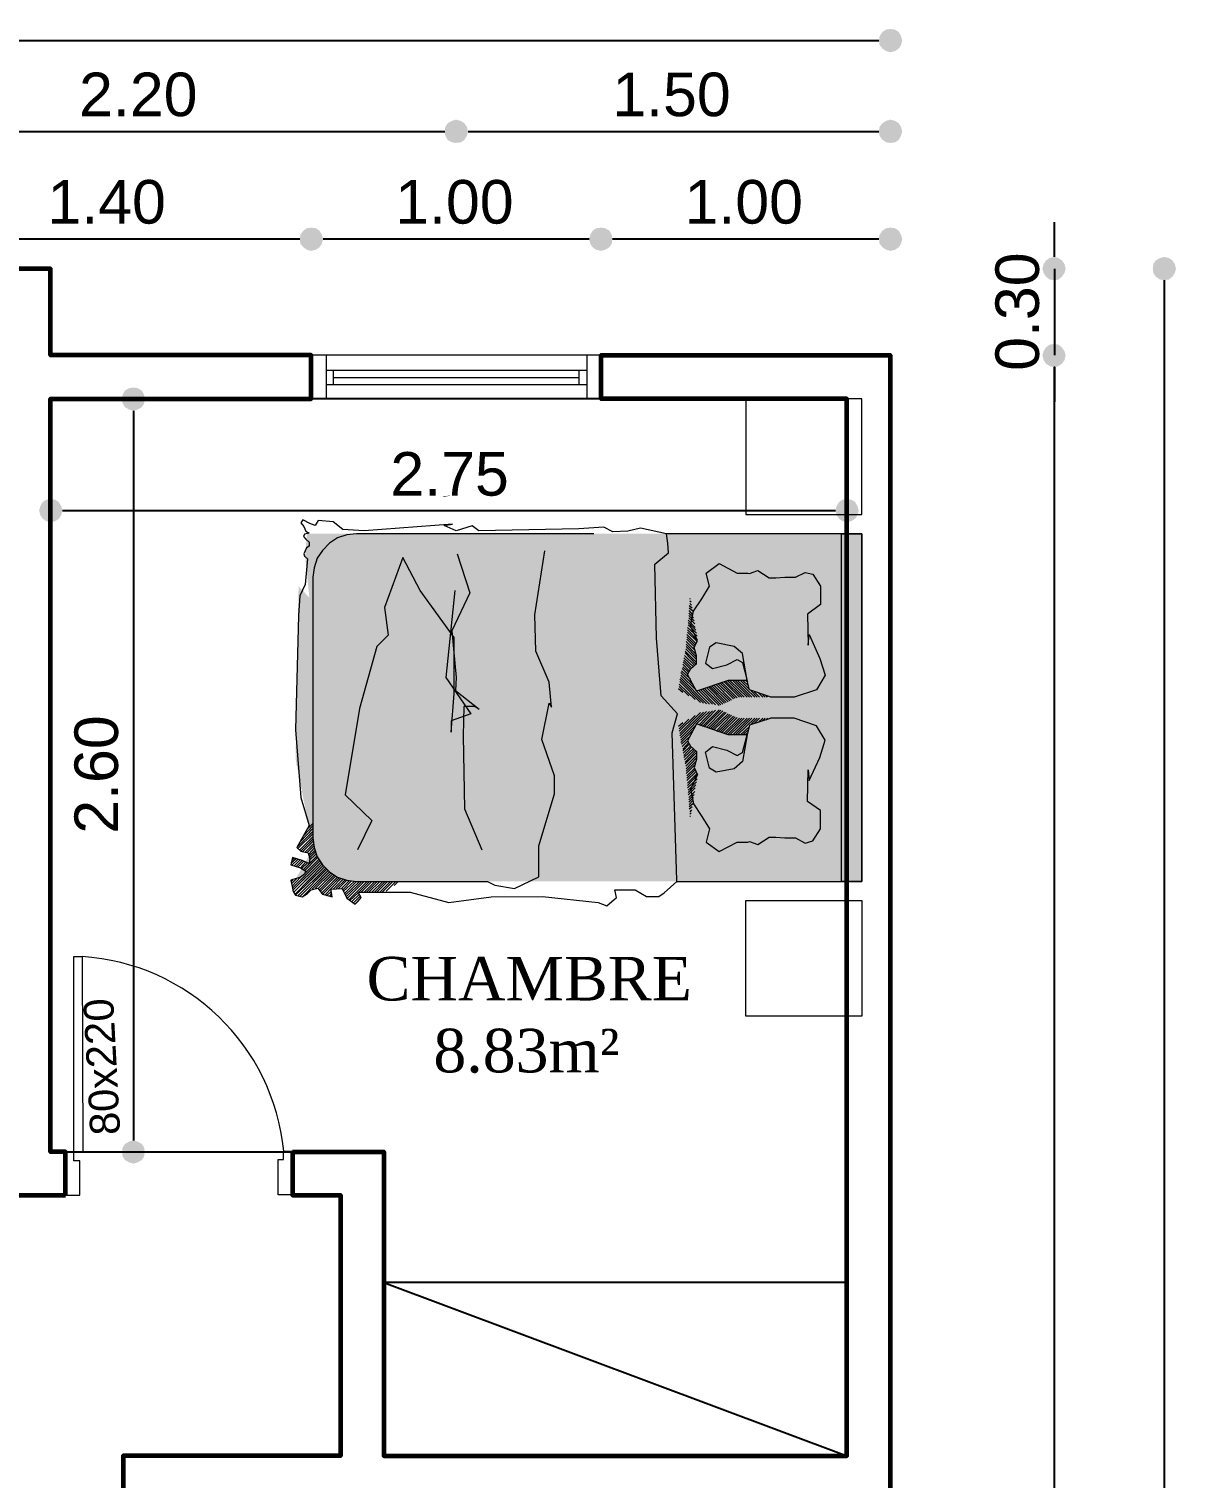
# Model space of a CAD drawing. Header units: inches. Extents: x 4.9 to 20.4, y 4.7 to 15.7.
# Drawn here: x 17.208 to 20.413, y 11.479 to 15.527 of the extents above; entities that cross this region are included whole.
import ezdxf

# ---------------------------------------------------------------- set-up
doc = ezdxf.new("R2010")
doc.units = ezdxf.units.IN
doc.header["$MEASUREMENT"] = 0
for name, color, linetype in [('PDF_Geometry', 7, 'Continuous'), ('PDF_Solid Fills', 7, 'Continuous'), ('PDF_Text', 7, 'Continuous')]:
    doc.layers.add(name, color=color, linetype=linetype)
doc.styles.add('PDF Arial', font='arial.ttf')
doc.styles.add('PDF Romantic', font='romantic.ttf')

# ---------------------------------------------------------------- blocks, each defined once
blk = doc.blocks.new('distribution 3')
at = {"layer": 'PDF_Solid Fills', "transparency": 33554559}
for points in [[(9.79, 3.8971), (9.7767, 3.8938), (9.7667, 3.8871), (9.76, 3.8771), (9.7567, 3.8654), (9.76, 3.8521), (9.7667, 3.8421), (9.7767, 3.8354), (9.79, 3.8321), (9.8017, 3.8354), (9.8133, 3.8421), (9.82, 3.8521), (9.8217, 3.8654), (9.82, 3.8771), (9.8133, 3.8871), (9.8017, 3.8938)], [(7.965, 3.6338), (7.9683, 3.6221), (7.975, 3.6104), (7.985, 3.6038), (7.9983, 3.6021), (8.01, 3.6038), (8.02, 3.6104), (8.0267, 3.6221), (8.03, 3.6338), (8.0267, 3.6454), (8.02, 3.6571), (8.01, 3.6638), (7.9983, 3.6654), (7.985, 3.6638), (7.975, 3.6571), (7.9683, 3.6454)], [(10.1333, 3.6338), (10.1317, 3.6454), (10.125, 3.6571), (10.1133, 3.6638), (10.1017, 3.6654), (10.0883, 3.6638), (10.0783, 3.6571), (10.0717, 3.6454), (10.0683, 3.6338), (10.0717, 3.6221), (10.0783, 3.6104), (10.0883, 3.6038), (10.1017, 3.6021), (10.1133, 3.6038), (10.125, 3.6104), (10.1317, 3.6221)], [(10.5783, 3.1488), (10.5717, 3.1588), (10.56, 3.1671), (10.5483, 3.1688), (10.535, 3.1671), (10.525, 3.1588), (10.5183, 3.1488), (10.515, 3.1371), (10.5183, 3.1238), (10.525, 3.1138), (10.535, 3.1071), (10.5483, 3.1038), (10.56, 3.1071), (10.5717, 3.1138), (10.5783, 3.1238), (10.58, 3.1371)], [(10.8783, 2.7438), (10.8717, 2.7554), (10.8617, 2.7621), (10.8483, 2.7638), (10.8367, 2.7621), (10.825, 2.7554), (10.8183, 2.7438), (10.8167, 2.7321), (10.8183, 2.7188), (10.825, 2.7088), (10.8367, 2.7021), (10.8483, 2.6988), (10.8617, 2.7021), (10.8717, 2.7088), (10.8783, 2.7188), (10.8817, 2.7321)], [(10.5783, 2.3404), (10.5717, 2.3504), (10.56, 2.3571), (10.5483, 2.3604), (10.535, 2.3571), (10.525, 2.3504), (10.5183, 2.3404), (10.515, 2.3271), (10.5183, 2.3154), (10.525, 2.3038), (10.535, 2.2971), (10.5483, 2.2954), (10.56, 2.2971), (10.5717, 2.3038), (10.5783, 2.3154), (10.58, 2.3271)], [(9.0883, 1.9321), (9.1167, 1.9271), (9.1133, 1.9321), (9.105, 1.9471), (9.11, 1.9554), (9.12, 1.9754), (9.1267, 2.0054), (9.13, 2.0154), (9.1233, 2.0238), (9.115, 2.0354), (9.07, 2.0238), (9.065, 2.0154), (9.0583, 2.0054), (9.065, 1.9754), (9.0683, 1.9554), (9.0767, 1.9471)], [(9.38, 1.9321), (9.38, 1.9304), (9.39, 1.9321), (9.41, 1.9554), (9.4133, 1.9754), (9.42, 2.0054), (9.4133, 2.0154), (9.4083, 2.0238), (9.3633, 2.0354), (9.355, 2.0238), (9.3483, 2.0154), (9.3517, 2.0054), (9.3583, 1.9754)], [(9.79, 1.6071), (9.8017, 1.6104), (9.8133, 1.6171), (9.82, 1.6271), (9.8217, 1.6404), (9.82, 1.6521), (9.8133, 1.6621), (9.8017, 1.6688), (9.79, 1.6721), (9.7767, 1.6688), (9.7667, 1.6621), (9.76, 1.6521), (9.7567, 1.6404), (9.76, 1.6271), (9.7667, 1.6171), (9.7767, 1.6104)], [(9.725, 1.5988), (9.725, 1.6554), (8.7533, 1.6554), (8.7533, 1.5988)], [(10.5483, 1.4854), (10.56, 1.4888), (10.5717, 1.4954), (10.5783, 1.5054), (10.58, 1.5188), (10.5783, 1.5304), (10.5717, 1.5404), (10.56, 1.5488), (10.5483, 1.5504), (10.535, 1.5488), (10.525, 1.5404), (10.5183, 1.5304), (10.515, 1.5188), (10.5183, 1.5054), (10.525, 1.4954), (10.535, 1.4888)], [(10.8483, 1.4854), (10.8617, 1.4888), (10.8717, 1.4954), (10.8783, 1.5054), (10.8817, 1.5188), (10.8783, 1.5304), (10.8717, 1.5404), (10.8617, 1.5488), (10.8483, 1.5504), (10.8367, 1.5488), (10.825, 1.5404), (10.8183, 1.5304), (10.8167, 1.5188), (10.8183, 1.5054), (10.825, 1.4954), (10.8367, 1.4888)], [(11.1033, 1.4854), (11.115, 1.4888), (11.1267, 1.4954), (11.1333, 1.5054), (11.135, 1.5188), (11.1333, 1.5304), (11.1267, 1.5404), (11.115, 1.5488), (11.1033, 1.5504), (11.09, 1.5488), (11.08, 1.5404), (11.0733, 1.5304), (11.07, 1.5188), (11.0733, 1.5054), (11.08, 1.4954), (11.09, 1.4888)], [(10.235, 1.0321), (10.245, 1.0388), (10.2533, 1.0488), (10.255, 1.0604), (10.2533, 1.0738), (10.245, 1.0838), (10.235, 1.0904), (10.2233, 1.0938), (10.21, 1.0904), (10.2, 1.0838), (10.1933, 1.0738), (10.19, 1.0604), (10.1933, 1.0488), (10.2, 1.0388), (10.21, 1.0321), (10.2233, 1.0288)], [(10.4333, 1.0604), (10.435, 1.0488), (10.4433, 1.0388), (10.4533, 1.0321), (10.465, 1.0288), (10.4783, 1.0321), (10.4883, 1.0388), (10.495, 1.0488), (10.4983, 1.0604), (10.495, 1.0738), (10.4883, 1.0838), (10.4783, 1.0904), (10.465, 1.0938), (10.4533, 1.0904), (10.4433, 1.0838), (10.435, 1.0738)], [(10.4983, 0.7538), (10.495, 0.7654), (10.4883, 0.7771), (10.4783, 0.7838), (10.465, 0.7854), (10.4533, 0.7838), (10.4433, 0.7771), (10.435, 0.7654), (10.4333, 0.7538), (10.435, 0.7404), (10.4433, 0.7304), (10.4533, 0.7238), (10.465, 0.7204), (10.4783, 0.7238), (10.4883, 0.7304), (10.495, 0.7404)]]:
    blk.add_hatch(color=256, dxfattribs=at).paths.add_polyline_path(points)
at = {"layer": 'PDF_Solid Fills', "true_color": 0xffffff, "transparency": 33554559}
for points in [[(9.725, 1.6554), (9.725, 3.1488), (9.6633, 3.1538), (9.615, 3.1488), (9.5467, 3.1421), (9.5483, 3.1438), (9.5783, 3.1721), (9.32, 3.1771), (9.095, 3.1804), (9.075, 3.1771), (9.0533, 3.1721), (8.9083, 3.1438), (8.8283, 3.1421), (8.8217, 3.1454), (8.775, 3.1721), (8.7683, 3.1771), (8.7567, 3.1654), (8.7517, 3.1454), (8.7533, 3.1454), (8.7533, 1.6554)], [(9.8283, 2.7654), (9.8317, 2.7421), (9.83, 2.7654), (9.83, 2.7688)]]:
    blk.add_hatch(color=7, dxfattribs=at).paths.add_polyline_path(points)
at = {"layer": 'PDF_Geometry', "lineweight": 25}
for points in [[(11.1033, 14.9571), (11.1033, 14.9254), (11.1033, 1.5837), (11.1033, 1.5504)], [(10.8483, 4.4804), (10.8483, 4.4471), (10.8483, 2.7971), (10.8483, 2.7637)], [(10.5483, 4.2371), (10.5483, 4.2037), (10.5483, 3.2004), (10.5483, 3.1687)], [(9.79, 3.8321), (9.79, 3.8004), (9.79, 1.7037), (9.79, 1.6721)], [(10.0683, 3.6337), (10.0367, 3.6337), (8.0617, 3.6337), (8.03, 3.6337)], [(10.5483, 3.1037), (10.5483, 3.0721), (10.5483, 2.3921), (10.5483, 2.3604)], [(7.6333, 1.6404), (7.6333, 2.9337), (7.1483, 1.6404)], [(10.8483, 2.6987), (10.8483, 2.6671), (10.8483, 1.5837), (10.8483, 1.5504)], [(10.5483, 2.2954), (10.5483, 2.2621), (10.5483, 1.5837), (10.5483, 1.5504)], [(3.54, 1.0604), (3.5717, 1.0604), (10.1583, 1.0604), (10.19, 1.0604), (10.1583, 1.0604), (10.0933, 1.0604)], [(10.465, 1.0604), (10.2233, 1.0604)], [(10.4983, 1.0604), (10.53, 1.0604), (10.595, 1.0604)], [(10.4333, 0.7537), (10.4, 0.7537), (3.005, 0.7537), (2.9733, 0.7537)]]:
    blk.add_lwpolyline(points, dxfattribs=at)
at = {"layer": 'PDF_Geometry', "lineweight": 60}
blk.add_lwpolyline([(7.8767, 3.8237), (7.9983, 3.8237), (7.9983, 3.8654), (10.1017, 3.8654), (10.1017, 3.1371), (10.2233, 3.1371), (10.2233, 3.8654), (10.465, 3.8654), (10.465, 4.2687), (10.3433, 4.2687), (10.3433, 3.9854), (7.9983, 3.9854), (7.9983, 4.0671), (7.8767, 4.0671)], close=True, dxfattribs=at)
at = {"layer": 'PDF_Geometry', "lineweight": 25}
blk.add_lwpolyline([(10.1017, 3.8654), (7.9983, 3.8654), (7.9983, 2.9337), (7.1483, 2.9337), (7.1483, 1.6404), (10.1017, 1.6404)], close=True, dxfattribs=at)
at = {"layer": 'PDF_Geometry', "lineweight": 0}
for points in [[(7.9983, 3.8238), (7.8767, 3.8238), (7.8767, 3.7838), (7.9733, 3.7838), (7.9733, 3.8004), (7.9983, 3.8004), (8.5433, 3.8004), (8.5433, 3.7771), (7.9983, 3.7754), (7.9983, 3.8004)], [(7.9767, 3.2288), (7.9767, 3.2138), (8, 3.2138), (8, 3.1888), (7.8783, 3.1888), (7.8783, 3.2288)], [(10.2233, 3.1371), (10.1017, 3.1371), (10.1017, 2.3271), (10.2233, 2.3271)], [(8.8667, 1.7354), (8.9, 1.7137), (8.9517, 1.7137), (8.9767, 1.7504), (9.065, 1.7487), (9.035, 1.7454), (9.1, 1.7154), (9.1483, 1.7004), (9.1883, 1.7254), (9.21, 1.7871), (9.21, 1.8521), (9.19, 1.9121), (9.1633, 1.9187), (9.1633, 1.9721), (9.1933, 2.0604), (9.1467, 2.0854), (9.1317, 2.0771), (9.1167, 2.0604), (9.095, 2.0604), (9.0717, 2.0671), (9.0517, 2.0571), (9.0117, 2.0771), (8.97, 2.0688), (8.935, 2.0454), (8.9, 2.0238), (8.8633, 2.0337), (8.8367, 1.9971), (8.8633, 1.9471), (8.8633, 1.9171), (8.865, 1.9121), (8.8567, 1.8887), (8.8767, 1.8571), (8.8767, 1.8387), (8.875, 1.8137), (8.875, 1.7837), (8.86, 1.7571)], [(9.6117, 1.7354), (9.5783, 1.7137), (9.5267, 1.7137), (9.5, 1.7504), (9.4133, 1.7487), (9.4433, 1.7454), (9.3767, 1.7154), (9.33, 1.7004), (9.2883, 1.7254), (9.2683, 1.7871), (9.2683, 1.8521), (9.2883, 1.9121), (9.315, 1.9187), (9.315, 1.9721), (9.285, 2.0604), (9.3317, 2.0854), (9.3467, 2.0771), (9.3617, 2.0604), (9.3833, 2.0604), (9.4067, 2.0671), (9.4267, 2.0571), (9.4667, 2.0771), (9.5083, 2.0688), (9.5433, 2.0454), (9.5783, 2.0238), (9.615, 2.0337), (9.6417, 1.9971), (9.615, 1.9471), (9.615, 1.9171), (9.6133, 1.9121), (9.6217, 1.8887), (9.6017, 1.8571), (9.6017, 1.8387), (9.6033, 1.8137), (9.6033, 1.7837), (9.6167, 1.7571)], [(9.1633, 1.9187), (9.0883, 1.9321), (9.0683, 1.9554), (9.0583, 2.0054), (9.07, 2.0238), (9.115, 2.0354), (9.13, 2.0154), (9.12, 1.9754), (9.105, 1.9471), (9.1133, 1.9321)], [(9.315, 1.9187), (9.39, 1.9321), (9.41, 1.9554), (9.42, 2.0054), (9.4083, 2.0238), (9.3633, 2.0354), (9.3483, 2.0154), (9.3583, 1.9754), (9.3733, 1.9471), (9.365, 1.9321)], [(9.725, 1.6554), (9.725, 1.5987), (8.7533, 1.5987), (8.7533, 1.6554)]]:
    blk.add_lwpolyline(points, close=True, dxfattribs=at)
at = {"layer": 'PDF_Geometry', "lineweight": 60}
for points in [[(7.9967, 3.1887), (7.8767, 3.1887), (7.8767, 3.0554), (7.1483, 3.0554), (7.1483, 3.6621), (7.0267, 3.6621), (7.0267, 3.3787), (4.64, 3.3787), (4.64, 3.2571), (4.72, 3.2571), (4.64, 3.2571)], [(7.9983, 3.1887), (7.9983, 2.9337), (7.1483, 2.9337), (7.1483, 1.6404), (10.1017, 1.6404), (10.1017, 2.3271), (10.2233, 2.3271), (10.2233, 1.5187), (3.5067, 1.5187), (3.5067, 1.6404), (4.72, 1.6404), (4.8417, 1.6404), (7.0267, 1.6404), (7.0267, 3.2571), (4.8417, 3.2571), (4.72, 3.2571)], [(7.8767, 3.1887), (7.8767, 3.0554)]]:
    blk.add_lwpolyline(points, dxfattribs=at)
at = {"layer": 'PDF_Geometry', "lineweight": 0}
for points in [[(7.8783, 3.1888), (8, 3.1888)], [(8.7867, 3.0938), (8.7117, 3.1688)], [(8.7833, 3.0904), (8.7117, 3.1604)], [(8.79, 3.0971), (8.7133, 3.1738)], [(8.7933, 3.1004), (8.715, 3.1804)], [(8.7983, 3.1038), (8.7183, 3.1821)], [(8.8017, 3.1071), (8.7233, 3.1854)], [(8.8067, 3.1104), (8.7283, 3.1888)], [(8.81, 3.1138), (8.735, 3.1888)], [(8.765, 3.1671), (8.74, 3.1904)], [(8.7617, 3.1771), (8.7467, 3.1921)], [(8.7583, 3.1871), (8.7517, 3.1938)], [(8.825, 3.1204), (8.7867, 3.1588)], [(8.805, 3.1471), (8.79, 3.1638)], [(8.8083, 3.1521), (8.7917, 3.1671)], [(8.81, 3.1571), (8.7933, 3.1738)], [(8.8117, 3.1621), (8.795, 3.1788)], [(8.8133, 3.1688), (8.7983, 3.1838)], [(8.815, 3.1738), (8.8, 3.1904)], [(8.8167, 3.1788), (8.8033, 3.1938)], [(8.8183, 3.1838), (8.8133, 3.1904)], [(8.865, 3.1321), (8.8367, 3.1604)], [(8.8717, 3.1321), (8.8383, 3.1654)], [(8.8783, 3.1321), (8.8417, 3.1688)], [(8.8867, 3.1321), (8.845, 3.1738)], [(8.8933, 3.1321), (8.8483, 3.1771)], [(8.9017, 3.1321), (8.865, 3.1671)], [(8.78, 3.0854), (8.7317, 3.1338)], [(9.725, 2.3471), (9.725, 3.0104), (9.7217, 3.0371), (9.7133, 3.0638), (9.6983, 3.0854), (9.6783, 3.1054), (9.6567, 3.1204), (9.63, 3.1288), (9.6033, 3.1321), (8.875, 3.1321), (8.8483, 3.1288), (8.8217, 3.1204), (8.8, 3.1054), (8.78, 3.0854), (8.765, 3.0638), (8.7567, 3.0371), (8.7533, 3.0104), (8.7533, 2.6438), (8.7433, 2.6238), (8.7333, 2.5688), (8.7667, 2.5004), (8.8533, 2.5004), (8.9983, 2.4571), (9.0483, 2.4571), (9.15, 2.4921), (9.2517, 2.4721), (9.24, 2.4654), (9.31, 2.4721), (9.3967, 2.5088), (9.4983, 2.5121), (9.6767, 2.4838)], [(8.7767, 3.0821), (8.7333, 3.1254)], [(8.815, 3.1154), (8.7767, 3.1538)], [(8.82, 3.1188), (8.7833, 3.1554)], [(8.83, 3.1238), (8.8117, 3.1421)], [(8.835, 3.1254), (8.8183, 3.1421)], [(8.84, 3.1271), (8.825, 3.1421)], [(8.8467, 3.1288), (8.83, 3.1438)], [(8.8517, 3.1304), (8.8333, 3.1488)], [(8.8583, 3.1304), (8.835, 3.1538)], [(8.9083, 3.1321), (8.8817, 3.1571)], [(8.915, 3.1321), (8.9, 3.1471)], [(10.2233, 3.1371), (10.1017, 3.1371), (10.2233, 3.1371)], [(8.7133, 3.0788), (8.71, 3.0821)], [(8.72, 3.0804), (8.7117, 3.0871)], [(8.7267, 3.0804), (8.7133, 3.0938)], [(8.7617, 3.0538), (8.715, 3.0988)], [(8.7633, 3.0588), (8.7167, 3.1054)], [(8.765, 3.0638), (8.72, 3.1088)], [(8.7683, 3.0688), (8.725, 3.1121)], [(8.7717, 3.0721), (8.73, 3.1138)], [(8.7733, 3.0771), (8.7333, 3.1171)], [(10.2233, 3.0954), (10.1017, 3.0954)], [(10.1417, 3.0954), (10.1417, 2.3671)], [(10.1817, 3.0954), (10.1817, 2.3671)], [(8.7533, 2.9888), (8.705, 3.0371)], [(8.7533, 2.9954), (8.71, 3.0388)], [(8.7533, 3.0021), (8.715, 3.0421)], [(8.7533, 3.0104), (8.72, 3.0438)], [(8.7533, 3.0171), (8.725, 3.0471)], [(8.755, 3.0238), (8.73, 3.0488)], [(8.76, 3.0471), (8.7317, 3.0754)], [(8.7583, 3.0421), (8.7333, 3.0671)], [(8.7567, 3.0371), (8.7333, 3.0604)], [(8.755, 3.0304), (8.7333, 3.0521)], [(9.5667, 2.7354), (9.3233, 2.7604), (9.2217, 2.6904), (9.2017, 2.7454), (9.17, 2.7454), (9.2783, 2.7371), (9.435, 2.7371), (9.5667, 2.8321), (9.6583, 2.8804), (9.5183, 2.9321), (9.4417, 2.9221), (9.41, 2.9538), (9.2367, 3.0021), (8.995, 3.0421), (8.9233, 2.9671), (8.8417, 3.0071)], [(10.1817, 3.0754), (10.1417, 3.0754)], [(10.1617, 3.0754), (10.1617, 2.3888)], [(8.7083, 2.9971), (8.69, 3.0154)], [(8.7133, 2.9988), (8.6933, 3.0188)], [(8.7183, 3.0021), (8.6967, 3.0238)], [(8.7217, 3.0054), (8.7, 3.0288)], [(8.7533, 2.9804), (8.7017, 3.0321)], [(8.7533, 2.9738), (8.7233, 3.0038)], [(8.7533, 2.9671), (8.7233, 2.9971)], [(8.7533, 2.9588), (8.7233, 2.9888)], [(8.7533, 2.9521), (8.7233, 2.9821)], [(8.7533, 2.9454), (8.7233, 2.9754)], [(8.7533, 2.9371), (8.7233, 2.9671)], [(8.7533, 2.9304), (8.7233, 2.9604)], [(8.7533, 2.9238), (8.7233, 2.9538)], [(8.7533, 2.9154), (8.7233, 2.9454)], [(8.7533, 2.9088), (8.7233, 2.9388)], [(8.7533, 2.9004), (8.7267, 2.9271)], [(8.7533, 2.8938), (8.7417, 2.9054)], [(9.6683, 2.7288), (9.56, 2.6938), (9.4533, 2.7438), (9.3233, 2.7321), (9.2867, 2.7338), (9.235, 2.6671), (9.2417, 2.6804), (9.2417, 2.7104), (9.16, 2.7121), (8.9567, 2.7088), (8.8417, 2.6604)], [(10.1817, 2.3888), (10.1417, 2.3888)], [(10.2233, 2.3671), (10.1017, 2.3671)], [(9.2283, 2.0321), (9.155, 2.1054)], [(9.2267, 2.0404), (9.16, 2.1071)], [(9.225, 2.0488), (9.1667, 2.1071)], [(9.2167, 2.0638), (9.1733, 2.1088)], [(9.2067, 2.0821), (9.18, 2.1088)], [(9.1967, 2.0988), (9.1867, 2.1104)], [(9.25, 2.0321), (9.3233, 2.1054)], [(9.2517, 2.0404), (9.3183, 2.1071)], [(9.2533, 2.0488), (9.3117, 2.1071)], [(9.2617, 2.0638), (9.305, 2.1088)], [(9.2717, 2.0821), (9.2983, 2.1088)], [(9.2817, 2.0988), (9.2917, 2.1104)], [(8.935, 2.0771), (8.935, 2.0788)], [(8.945, 2.0754), (8.9417, 2.0788)], [(8.9533, 2.0738), (8.9483, 2.0788)], [(8.9617, 2.0721), (8.955, 2.0804)], [(8.97, 2.0704), (8.9617, 2.0804)], [(8.98, 2.0704), (8.9683, 2.0804)], [(8.9883, 2.0688), (8.975, 2.0821)], [(8.9967, 2.0671), (8.9817, 2.0821)], [(9.005, 2.0654), (8.9883, 2.0821)], [(9.015, 2.0638), (8.995, 2.0838)], [(9.0233, 2.0621), (9.0017, 2.0838)], [(9.0317, 2.0604), (9.0083, 2.0838)], [(9.04, 2.0588), (9.015, 2.0854)], [(9.05, 2.0588), (9.0217, 2.0854)], [(9.055, 2.0588), (9.0283, 2.0854)], [(9.06, 2.0621), (9.035, 2.0871)], [(9.065, 2.0638), (9.0417, 2.0871)], [(9.07, 2.0654), (9.0483, 2.0871)], [(9.08, 2.0638), (9.055, 2.0888)], [(9.0883, 2.0621), (9.0617, 2.0888)], [(9.0983, 2.0604), (9.0683, 2.0888)], [(9.105, 2.0604), (9.075, 2.0904)], [(9.1133, 2.0604), (9.0817, 2.0921)], [(9.1183, 2.0621), (9.0867, 2.0921)], [(9.1217, 2.0654), (9.0933, 2.0938)], [(9.125, 2.0688), (9.1, 2.0954)], [(9.1283, 2.0738), (9.105, 2.0954)], [(9.1317, 2.0771), (9.1117, 2.0971)], [(9.1367, 2.0804), (9.1183, 2.0988)], [(9.1417, 2.0821), (9.1233, 2.0988)], [(9.145, 2.0854), (9.13, 2.1004)], [(9.16, 2.0771), (9.1367, 2.1021)], [(9.1767, 2.0688), (9.1417, 2.1038)], [(9.1917, 2.0604), (9.1483, 2.1038)], [(9.2867, 2.0604), (9.33, 2.1038)], [(9.3017, 2.0688), (9.3367, 2.1038)], [(9.3183, 2.0771), (9.3417, 2.1021)], [(9.3333, 2.0854), (9.3483, 2.1004)], [(9.3367, 2.0821), (9.3533, 2.0988)], [(9.3417, 2.0804), (9.36, 2.0988)], [(9.3467, 2.0771), (9.3667, 2.0971)], [(9.35, 2.0738), (9.3717, 2.0954)], [(9.3533, 2.0688), (9.3783, 2.0954)], [(9.3567, 2.0654), (9.385, 2.0938)], [(9.36, 2.0621), (9.3917, 2.0921)], [(9.365, 2.0604), (9.3967, 2.0921)], [(9.3733, 2.0604), (9.4033, 2.0904)], [(9.38, 2.0604), (9.41, 2.0888)], [(9.3883, 2.0621), (9.4167, 2.0888)], [(9.3983, 2.0638), (9.4233, 2.0888)], [(9.4083, 2.0654), (9.43, 2.0871)], [(9.4133, 2.0638), (9.4367, 2.0871)], [(9.4183, 2.0621), (9.4433, 2.0871)], [(9.4233, 2.0588), (9.45, 2.0854)], [(9.4283, 2.0588), (9.4567, 2.0854)], [(9.4383, 2.0588), (9.4633, 2.0854)], [(9.4467, 2.0604), (9.47, 2.0838)], [(9.455, 2.0621), (9.4767, 2.0838)], [(9.4633, 2.0638), (9.4833, 2.0838)], [(9.4733, 2.0654), (9.49, 2.0821)], [(9.4817, 2.0671), (9.4967, 2.0821)], [(9.49, 2.0688), (9.5033, 2.0821)], [(9.4983, 2.0704), (9.51, 2.0804)], [(9.5083, 2.0704), (9.5167, 2.0804)], [(9.5167, 2.0721), (9.5233, 2.0804)], [(9.525, 2.0738), (9.53, 2.0788)], [(9.5333, 2.0754), (9.5367, 2.0788)], [(9.5417, 2.0771), (9.5433, 2.0788)], [(9.2267, 1.9821), (9.1817, 2.0271)], [(9.23, 1.9871), (9.1833, 2.0321)], [(9.2317, 1.9921), (9.185, 2.0388)], [(9.2333, 1.9971), (9.1867, 2.0438)], [(9.2317, 2.0071), (9.1883, 2.0488)], [(9.23, 2.0154), (9.19, 2.0538)], [(9.2283, 2.0238), (9.1933, 2.0604)], [(9.245, 1.9971), (9.2917, 2.0438)], [(9.2467, 2.0071), (9.29, 2.0488)], [(9.2467, 1.9921), (9.2933, 2.0388)], [(9.2483, 2.0238), (9.285, 2.0604)], [(9.2483, 2.0154), (9.2867, 2.0538)], [(9.2483, 1.9871), (9.295, 2.0321)], [(9.2517, 1.9821), (9.2967, 2.0271)], [(9.21, 1.9404), (9.1667, 1.9838)], [(9.2117, 1.9471), (9.1683, 1.9904)], [(9.2133, 1.9521), (9.17, 1.9954)], [(9.215, 1.9571), (9.1717, 2.0004)], [(9.2183, 1.9621), (9.1733, 2.0054)], [(9.22, 1.9671), (9.1767, 2.0121)], [(9.2217, 1.9721), (9.1783, 2.0171)], [(9.225, 1.9771), (9.18, 2.0221)], [(9.2533, 1.9771), (9.2983, 2.0221)], [(9.255, 1.9721), (9.3, 2.0171)], [(9.2583, 1.9671), (9.3017, 2.0121)], [(9.26, 1.9621), (9.3033, 2.0054)], [(9.2633, 1.9571), (9.3067, 2.0004)], [(9.265, 1.9521), (9.3083, 1.9954)], [(9.2667, 1.9471), (9.31, 1.9904)], [(9.2683, 1.9404), (9.3117, 1.9838)], [(9.21, 1.9271), (9.1633, 1.9738)], [(9.21, 1.9188), (9.1633, 1.9671)], [(9.21, 1.9121), (9.1633, 1.9588)], [(9.21, 1.9054), (9.1633, 1.9521)], [(9.21, 1.8971), (9.1633, 1.9454)], [(9.21, 1.9338), (9.165, 1.9788)], [(9.2683, 1.9338), (9.3133, 1.9788)], [(9.2683, 1.9271), (9.315, 1.9738)], [(9.2683, 1.9188), (9.315, 1.9671)], [(9.2683, 1.9121), (9.315, 1.9588)], [(9.2683, 1.9054), (9.315, 1.9521)], [(9.2683, 1.8971), (9.315, 1.9454)], [(9.1867, 1.9121), (9.1633, 1.9371)], [(9.1783, 1.9154), (9.1633, 1.9304)], [(9.1683, 1.9171), (9.1633, 1.9238)], [(9.21, 1.8904), (9.1917, 1.9088)], [(9.2683, 1.8904), (9.2867, 1.9088)], [(9.29, 1.9121), (9.315, 1.9371)], [(9.3, 1.9154), (9.315, 1.9304)], [(9.31, 1.9171), (9.315, 1.9238)], [(9.21, 1.8838), (9.195, 1.8988)], [(9.21, 1.8754), (9.1983, 1.8871)], [(9.21, 1.8688), (9.2017, 1.8771)], [(9.21, 1.8621), (9.205, 1.8654)], [(9.2683, 1.8838), (9.2833, 1.8988)], [(9.2683, 1.8754), (9.28, 1.8871)], [(9.2683, 1.8688), (9.2767, 1.8771)], [(9.2683, 1.8621), (9.2733, 1.8654)], [(9.21, 1.8538), (9.2083, 1.8554)], [(9.2683, 1.8538), (9.27, 1.8554)]]:
    blk.add_lwpolyline(points, dxfattribs=at)
at = {"layer": 'PDF_Geometry', "lineweight": 13}
for points in [[(9.725, 2.1437), (9.74, 2.2171), (9.7317, 2.2521), (9.73, 2.2937), (9.7433, 2.3188), (9.7383, 2.3887), (9.7333, 2.6687), (9.7467, 2.6871), (9.7333, 2.7321), (9.7483, 2.7654), (9.7517, 2.7421), (9.7333, 2.9888), (9.7367, 3.0487), (9.7583, 3.0754), (9.7617, 3.1171), (9.7483, 3.1254), (9.7533, 3.1404), (9.7633, 3.1604), (9.755, 3.1654), (9.745, 3.1571), (9.7317, 3.1521), (9.7267, 3.1421), (9.7233, 3.1554), (9.7167, 3.1587), (9.71, 3.1521), (9.7017, 3.1421), (9.69, 3.1421), (9.685, 3.1504), (9.6683, 3.1571), (9.6617, 3.1554), (9.655, 3.1471), (9.5833, 3.1537), (9.5517, 3.1687), (9.4967, 3.1721), (9.1767, 3.1804), (8.9883, 3.1654), (8.91, 3.1421), (8.8483, 3.1771), (8.8383, 3.1654), (8.8333, 3.1454), (8.8167, 3.1404), (8.8033, 3.1421), (8.8117, 3.1621), (8.82, 3.1887), (8.8, 3.1938), (8.7917, 3.1671), (8.7817, 3.1521), (8.7733, 3.1554), (8.765, 3.1671), (8.7567, 3.1938), (8.725, 3.1871), (8.715, 3.1804), (8.71, 3.1621), (8.72, 3.1471), (8.73, 3.1371), (8.735, 3.1187), (8.7183, 3.1054), (8.71, 3.0787), (8.7317, 3.0821), (8.7333, 3.0504), (8.7067, 3.0371), (8.69, 3.0137), (8.6983, 3.0054), (8.7083, 2.9971), (8.7233, 3.0054), (8.7233, 2.8604), (8.695, 2.7521), (8.71, 2.6337), (8.7117, 2.4904), (8.695, 2.3354), (8.685, 2.3104), (8.7083, 2.2837), (8.73, 2.2887), (8.73, 2.2321), (8.7117, 2.2004), (8.7117, 2.1654), (8.7217, 2.1504), (8.7533, 2.1154), (8.7567, 2.1154), (9.1683, 2.1287), (9.2217, 2.1138), (9.2717, 2.1587), (9.4333, 2.1721), (9.64, 2.1771), (9.6717, 2.1387), (9.6983, 2.1404)], [(8.3767, 1.5987), (8.3767, 1.9221), (8.7, 1.9221), (8.7, 1.5987)], [(10.1017, 1.5987), (10.1017, 1.9221), (9.7783, 1.9221), (9.7783, 1.5987)]]:
    blk.add_lwpolyline(points, close=True, dxfattribs=at)
blk.add_lwpolyline([(8.7533, 2.1154), (8.7533, 1.5987), (9.725, 1.5987), (9.725, 2.1437)], dxfattribs=at)
at = {"layer": 'PDF_Geometry', "lineweight": 0}
blk.add_arc((7.9411, 3.8142), 0.6034, 275.6003, 356.4704, dxfattribs=at)
at = {"layer": 'PDF_Text', "attachment_point": 7}
for s, insert, char_height, rotation, style in [('1.40', (10.5896, 3.8738), 0.12169, 270, 'PDF Arial'), ('80x220', (8.0468, 3.6692), 0.08351, 3.0027, 'PDF Arial'), ('2.20', (10.8897, 3.7854), 0.12169, 270, 'PDF Arial'), ('CHAMBRE', (8.4192, 2.9821), 0.12168, 270, 'PDF Romantic'), ('2.75', (9.8295, 2.9155), 0.12169, 270, 'PDF Arial'), ('1.00', (10.5896, 2.9021), 0.12169, 270, 'PDF Arial'), ('8.83m²', (8.2174, 2.7954), 0.12168, 270, 'PDF Romantic'), ('1.50', (10.8897, 2.2955), 0.12169, 270, 'PDF Arial'), ('1.00', (10.5896, 2.0937), 0.12169, 270, 'PDF Arial')]:
    blk.add_mtext(s, dxfattribs=dict(at, insert=insert, char_height=char_height, rotation=rotation, style=style))
at = {"layer": 'PDF_Text', "char_height": 0.12169, "attachment_point": 7, "style": 'PDF Arial'}
for s, insert in [('2.60', (8.8867, 3.675)), ('0.30', (10.1799, 1.1017))]:
    blk.add_mtext(s, dxfattribs=dict(at, insert=insert))

msp = doc.modelspace()

# ---------------------------------------------------------------- block references
at = {"rotation": 89.99999999999999}
msp.add_blockref('distribution 3', (21.1336, 4.392), dxfattribs=at)

doc.saveas('drawing.dxf')
